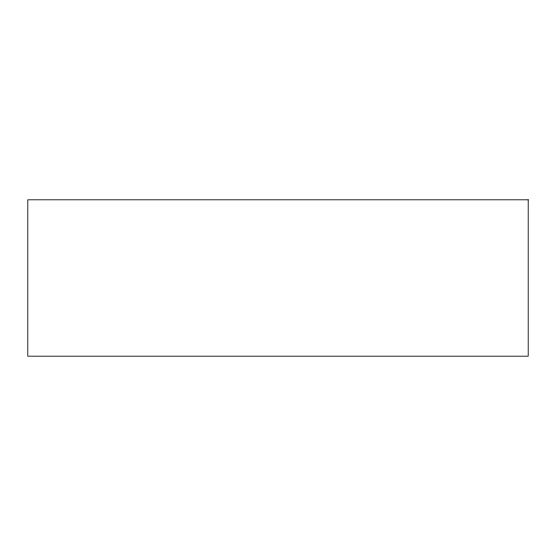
<?xml version="1.0" encoding="UTF-8"?>
<svg xmlns="http://www.w3.org/2000/svg" width="556" height="556" viewBox="0 0 556 556"><rect width="100%" height="100%" fill="white"/><g stroke="black" fill="none" stroke-linecap="round" stroke-linejoin="round"><path stroke-width="0.83" d="M528.2 199.812L27.8 199.812L27.8 356.188L528.2 356.188L528.2 199.812"/></g></svg>
